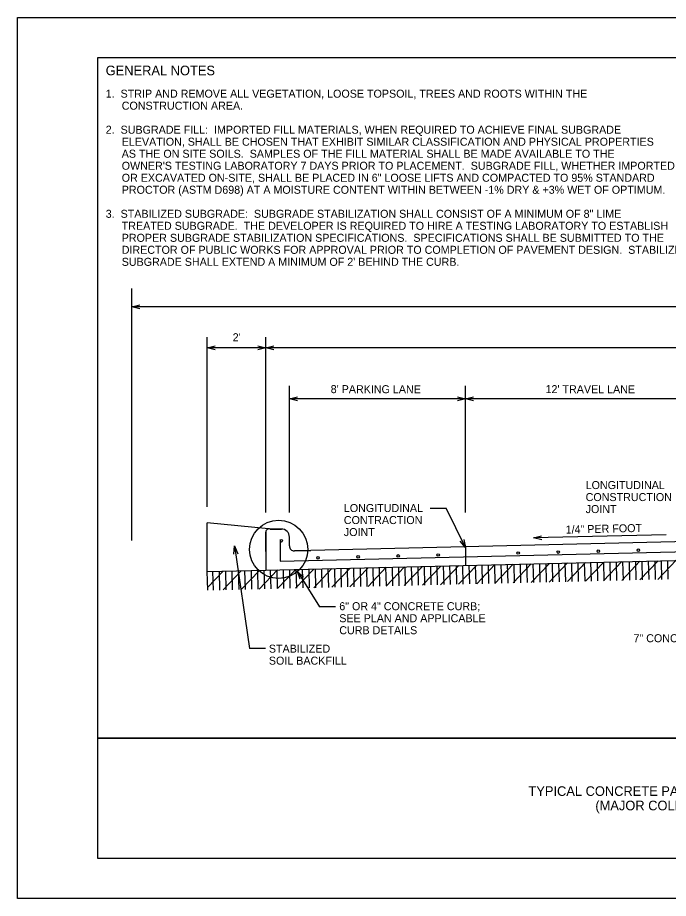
# Model space of a CAD drawing. Extents: x 2082813.5 to 2082830.5, y 13331283.2 to 13331294.2.
# Drawn here: x 2082813.54 to 2082821.67, y 13331283.21 to 13331294.21 of the extents above; entities that cross this region are included whole.
import ezdxf

# ---------------------------------------------------------------- set-up
doc = ezdxf.new("R2010")
doc.units = 0
for name, color, linetype in [('Detail', 7, 'Continuous'), ('Detail Label', 7, 'Continuous'), ('Non-Print', 7, 'Continuous'), ('Sheet Title Block', 7, 'Continuous')]:
    doc.layers.add(name, color=color, linetype=linetype)

msp = doc.modelspace()

# ---------------------------------------------------------------- linework, layer by layer
at = {"layer": 'Detail'}
for p, q in [((2082815.91, 13331287.292), (2082815.91, 13331287.9)), ((2082816.677, 13331287.825), (2082815.91, 13331287.9)), ((2082816.643, 13331287.543), (2082816.643, 13331287.786)), ((2082816.643, 13331287.786), (2082816.643, 13331287.543)), ((2082816.697, 13331287.824), (2082816.836, 13331287.824)), ((2082816.836, 13331287.824), (2082816.697, 13331287.824)), ((2082816.821, 13331287.694), (2082816.822, 13331287.421)), ((2082816.936, 13331287.612), (2082816.936, 13331287.724)), ((2082816.936, 13331287.612), (2082816.936, 13331287.724)), ((2082822.293, 13331287.679), (2082817.202, 13331287.557)), ((2082822.293, 13331287.679), (2082817.202, 13331287.557)), ((2082816.643, 13331287.543), (2082816.643, 13331287.31)), ((2082816.643, 13331287.543), (2082816.643, 13331287.31)), ((2082816.822, 13331287.421), (2082822.293, 13331287.553)), ((2082816.998, 13331287.552), (2082817.202, 13331287.557)), ((2082817.202, 13331287.557), (2082816.998, 13331287.552)), ((2082816.643, 13331287.31), (2082822.293, 13331287.446)), ((2082816.643, 13331287.31), (2082822.293, 13331287.446)), ((2082821.085, 13331287.183), (2082821.313, 13331287.422)), ((2082821.266, 13331287.188), (2082821.261, 13331287.421)), ((2082821.311, 13331287.189), (2082821.539, 13331287.428)), ((2082821.346, 13331287.19), (2082821.341, 13331287.423)), ((2082821.426, 13331287.192), (2082821.421, 13331287.425)), ((2082821.506, 13331287.193), (2082821.501, 13331287.427)), ((2082821.538, 13331287.194), (2082821.765, 13331287.433)), ((2082821.586, 13331287.195), (2082821.581, 13331287.429)), ((2082821.666, 13331287.197), (2082821.661, 13331287.431)), ((2082816.561, 13331287.074), (2082816.789, 13331287.313)), ((2082816.708, 13331287.078), (2082816.702, 13331287.311)), ((2082816.788, 13331287.08), (2082816.782, 13331287.313)), ((2082816.787, 13331287.08), (2082817.015, 13331287.319)), ((2082816.868, 13331287.082), (2082816.862, 13331287.315)), ((2082816.948, 13331287.084), (2082816.942, 13331287.317)), ((2082817.014, 13331287.085), (2082817.241, 13331287.324)), ((2082817.028, 13331287.086), (2082817.022, 13331287.319)), ((2082817.108, 13331287.088), (2082817.102, 13331287.321)), ((2082817.188, 13331287.089), (2082817.182, 13331287.323)), ((2082817.24, 13331287.091), (2082817.468, 13331287.33)), ((2082817.268, 13331287.091), (2082817.262, 13331287.325)), ((2082817.347, 13331287.093), (2082817.342, 13331287.327)), ((2082817.427, 13331287.095), (2082817.422, 13331287.329)), ((2082817.466, 13331287.096), (2082817.694, 13331287.335)), ((2082817.507, 13331287.097), (2082817.502, 13331287.331)), ((2082817.587, 13331287.099), (2082817.582, 13331287.332)), ((2082817.667, 13331287.101), (2082817.662, 13331287.334)), ((2082817.692, 13331287.102), (2082817.92, 13331287.341)), ((2082817.747, 13331287.103), (2082817.742, 13331287.336)), ((2082817.827, 13331287.105), (2082817.822, 13331287.338)), ((2082817.907, 13331287.107), (2082817.902, 13331287.34)), ((2082817.918, 13331287.107), (2082818.146, 13331287.346)), ((2082817.987, 13331287.109), (2082817.982, 13331287.342)), ((2082818.067, 13331287.111), (2082818.062, 13331287.344)), ((2082818.147, 13331287.113), (2082818.142, 13331287.346)), ((2082818.145, 13331287.112), (2082818.372, 13331287.352)), ((2082818.227, 13331287.114), (2082818.222, 13331287.348)), ((2082818.307, 13331287.116), (2082818.302, 13331287.35)), ((2082818.371, 13331287.118), (2082818.599, 13331287.357)), ((2082818.387, 13331287.118), (2082818.382, 13331287.352)), ((2082818.467, 13331287.12), (2082818.462, 13331287.354)), ((2082818.547, 13331287.122), (2082818.542, 13331287.356)), ((2082818.597, 13331287.123), (2082818.825, 13331287.362)), ((2082818.627, 13331287.124), (2082818.621, 13331287.358)), ((2082818.707, 13331287.126), (2082818.701, 13331287.359)), ((2082818.787, 13331287.128), (2082818.781, 13331287.361)), ((2082818.823, 13331287.129), (2082819.051, 13331287.368)), ((2082818.867, 13331287.13), (2082818.861, 13331287.363)), ((2082818.947, 13331287.132), (2082818.941, 13331287.365)), ((2082819.027, 13331287.134), (2082819.021, 13331287.367)), ((2082819.049, 13331287.134), (2082819.277, 13331287.373)), ((2082819.107, 13331287.136), (2082819.101, 13331287.369)), ((2082819.187, 13331287.138), (2082819.181, 13331287.371)), ((2082819.267, 13331287.14), (2082819.261, 13331287.373)), ((2082819.276, 13331287.14), (2082819.503, 13331287.379)), ((2082819.347, 13331287.141), (2082819.341, 13331287.375)), ((2082819.427, 13331287.143), (2082819.421, 13331287.377)), ((2082819.507, 13331287.145), (2082819.501, 13331287.379)), ((2082819.502, 13331287.145), (2082819.73, 13331287.384)), ((2082819.587, 13331287.147), (2082819.581, 13331287.381)), ((2082819.667, 13331287.149), (2082819.661, 13331287.383)), ((2082819.728, 13331287.151), (2082819.956, 13331287.39)), ((2082819.747, 13331287.151), (2082819.741, 13331287.384)), ((2082819.827, 13331287.153), (2082819.821, 13331287.386)), ((2082819.907, 13331287.155), (2082819.901, 13331287.388)), ((2082819.954, 13331287.156), (2082820.182, 13331287.395)), ((2082819.987, 13331287.157), (2082819.981, 13331287.39)), ((2082820.067, 13331287.159), (2082820.061, 13331287.392)), ((2082820.147, 13331287.161), (2082820.141, 13331287.394)), ((2082820.18, 13331287.162), (2082820.408, 13331287.401)), ((2082820.227, 13331287.163), (2082820.221, 13331287.396)), ((2082820.307, 13331287.165), (2082820.301, 13331287.398)), ((2082820.387, 13331287.166), (2082820.381, 13331287.4)), ((2082820.407, 13331287.167), (2082820.634, 13331287.406)), ((2082820.467, 13331287.168), (2082820.461, 13331287.402)), ((2082820.547, 13331287.17), (2082820.541, 13331287.404)), ((2082820.627, 13331287.172), (2082820.621, 13331287.406)), ((2082820.633, 13331287.172), (2082820.861, 13331287.411)), ((2082820.707, 13331287.174), (2082820.701, 13331287.408)), ((2082820.786, 13331287.176), (2082820.781, 13331287.41)), ((2082820.859, 13331287.178), (2082821.087, 13331287.417)), ((2082820.866, 13331287.178), (2082820.861, 13331287.411)), ((2082820.946, 13331287.18), (2082820.941, 13331287.413)), ((2082821.026, 13331287.182), (2082821.021, 13331287.415)), ((2082821.106, 13331287.184), (2082821.101, 13331287.417)), ((2082821.186, 13331287.186), (2082821.181, 13331287.419)), ((2082815.91, 13331287.292), (2082816.643, 13331287.31)), ((2082815.916, 13331287.059), (2082815.91, 13331287.292)), ((2082815.915, 13331287.092), (2082816.11, 13331287.297)), ((2082815.988, 13331287.061), (2082815.982, 13331287.294)), ((2082816.068, 13331287.062), (2082816.062, 13331287.296)), ((2082816.109, 13331287.063), (2082816.336, 13331287.302)), ((2082816.148, 13331287.064), (2082816.142, 13331287.298)), ((2082816.228, 13331287.066), (2082816.222, 13331287.3)), ((2082816.308, 13331287.068), (2082816.302, 13331287.302)), ((2082816.335, 13331287.069), (2082816.563, 13331287.308)), ((2082816.388, 13331287.07), (2082816.382, 13331287.304)), ((2082816.468, 13331287.072), (2082816.462, 13331287.306)), ((2082816.548, 13331287.074), (2082816.542, 13331287.307)), ((2082816.628, 13331287.076), (2082816.622, 13331287.309))]:
    msp.add_line(p, q, dxfattribs=at)
for centre, radius in [((2082816.802, 13331287.57), 0.364), ((2082819.793, 13331287.524), 0.0159), ((2082820.293, 13331287.536), 0.0159), ((2082820.793, 13331287.548), 0.0159), ((2082821.293, 13331287.56), 0.0159), ((2082817.294, 13331287.464), 0.0159), ((2082817.794, 13331287.476), 0.0159), ((2082818.294, 13331287.488), 0.0159), ((2082818.794, 13331287.5), 0.0159)]:
    msp.add_circle(centre, radius, dxfattribs=at)
for centre, radius, start, end in [((2082816.683, 13331287.786), 0.04, 70.2662, 180), ((2082816.683, 13331287.786), 0.04, 70.2662, 180), ((2082816.836, 13331287.724), 0.1, 0, 90), ((2082816.836, 13331287.724), 0.1, 360, 90), ((2082816.996, 13331287.612), 0.06, 180, 271.3845), ((2082816.996, 13331287.612), 0.06, 180, 271.3845)]:
    msp.add_arc(centre, radius, start, end, dxfattribs=at)
msp.add_ellipse((2082816.836, 13331287.678), major_axis=(0, -0.0163), ratio=0.750017, dxfattribs=at)
msp.add_ellipse((2082816.836, 13331287.678), major_axis=(0, -0.0163), ratio=0.750017, dxfattribs=at)
at = {"layer": 'Detail Label'}
for p, q in [((2082814.97, 13331287.679), (2082814.97, 13331290.828)), ((2082829.616, 13331290.597), (2082814.97, 13331290.597)), ((2082815.91, 13331288.103), (2082815.91, 13331290.219)), ((2082816.643, 13331288.03), (2082816.643, 13331290.219)), ((2082816.643, 13331290.088), (2082815.91, 13331290.088)), ((2082827.943, 13331290.088), (2082816.643, 13331290.088)), ((2082816.936, 13331288.03), (2082816.936, 13331289.611)), ((2082819.136, 13331288.03), (2082819.136, 13331289.611)), ((2082819.136, 13331289.45), (2082816.936, 13331289.45)), ((2082822.293, 13331289.45), (2082819.136, 13331289.45)), ((2082818.694, 13331288.086), (2082818.894, 13331288.086)), ((2082819.136, 13331287.594), (2082818.894, 13331288.086)), ((2082821.64, 13331287.751), (2082819.985, 13331287.712)), ((2082816.253, 13331287.612), (2082816.44, 13331286.33)), ((2082817.016, 13331287.549), (2082817.017, 13331287.552)), ((2082819.136, 13331287.603), (2082819.136, 13331287.37)), ((2082817.039, 13331287.294), (2082817.314, 13331286.851)), ((2082817.514, 13331286.851), (2082817.314, 13331286.851)), ((2082816.64, 13331286.33), (2082816.44, 13331286.33))]:
    msp.add_line(p, q, dxfattribs=at)
for points in [[(2082815.07, 13331290.572), (2082814.97, 13331290.597), (2082815.07, 13331290.622)], [(2082816.01, 13331290.063), (2082815.91, 13331290.088), (2082816.01, 13331290.113)], [(2082816.543, 13331290.113), (2082816.643, 13331290.088), (2082816.543, 13331290.063)], [(2082816.743, 13331290.063), (2082816.643, 13331290.088), (2082816.743, 13331290.113)], [(2082817.036, 13331289.425), (2082816.936, 13331289.45), (2082817.036, 13331289.475)], [(2082819.036, 13331289.475), (2082819.136, 13331289.45), (2082819.036, 13331289.425)], [(2082819.236, 13331289.425), (2082819.136, 13331289.45), (2082819.236, 13331289.475)], [(2082819.114, 13331287.695), (2082819.136, 13331287.594), (2082819.069, 13331287.673)], [(2082820.086, 13331287.689), (2082819.985, 13331287.712), (2082820.085, 13331287.739)], [(2082816.243, 13331287.509), (2082816.253, 13331287.612), (2082816.292, 13331287.516)], [(2082817.071, 13331287.196), (2082817.039, 13331287.294), (2082817.113, 13331287.223)]]:
    msp.add_lwpolyline(points, dxfattribs=at)
at = {"layer": 'Non-Print'}
msp.add_lwpolyline([(2082813.543, 13331294.211), (2082830.543, 13331294.211), (2082830.543, 13331283.211), (2082813.543, 13331283.211)], close=True, dxfattribs=at)
at = {"layer": 'Sheet Title Block'}
for points in [[(2082814.543, 13331293.711), (2082830.043, 13331293.711), (2082830.043, 13331285.211), (2082814.543, 13331285.211)], [(2082814.543, 13331285.211), (2082830.043, 13331285.211), (2082830.043, 13331283.711), (2082814.543, 13331283.711)]]:
    msp.add_lwpolyline(points, close=True, dxfattribs=at)

# ---------------------------------------------------------------- texts
at = {"layer": 'Detail Label'}
for s, height, p in [('GENERAL NOTES', 0.12, (2082814.643, 13331293.491)), ('LONGITUDINAL ', 0.1, (2082820.635, 13331288.323)), ('CONSTRUCTION ', 0.1, (2082820.635, 13331288.173)), ('LONGITUDINAL ', 0.1, (2082817.616, 13331288.036)), ('JOINT', 0.1, (2082820.635, 13331288.023)), ('CONTRACTION ', 0.1, (2082817.616, 13331287.886)), ('JOINT', 0.1, (2082817.616, 13331287.736)), ('6" OR 4" CONCRETE CURB;', 0.1, (2082817.559, 13331286.81)), ('SEE PLAN AND APPLICABLE', 0.1, (2082817.559, 13331286.66)), ('CURB DETAILS', 0.1, (2082817.559, 13331286.51)), ('7" CONCRETE PAVEMENT;', 0.1, (2082821.232, 13331286.41)), ('STABILIZED ', 0.1, (2082816.68, 13331286.28)), ('SOIL BACKFILL', 0.1, (2082816.68, 13331286.13))]:
    msp.add_text(s, height=height, dxfattribs=at).set_placement(p)
for s, rotation, p in [('1.  STRIP AND REMOVE ALL VEGETATION, LOOSE TOPSOIL, TREES AND ROOTS WITHIN THE ', 360, (2082814.643, 13331293.211)), ('CONSTRUCTION AREA.', 360, (2082814.843, 13331293.061)), ('2.  SUBGRADE FILL:  IMPORTED FILL MATERIALS, WHEN REQUIRED TO ACHIEVE FINAL SUBGRADE ', 360, (2082814.643, 13331292.761)), ('ELEVATION, SHALL BE CHOSEN THAT EXHIBIT SIMILAR CLASSIFICATION AND PHYSICAL PROPERTIES ', 360, (2082814.843, 13331292.611)), ('AS THE ON SITE SOILS.  SAMPLES OF THE FILL MATERIAL SHALL BE MADE AVAILABLE TO THE ', 360, (2082814.843, 13331292.461)), ("OWNER'S TESTING LABORATORY 7 DAYS PRIOR TO PLACEMENT.  SUBGRADE FILL, WHETHER IMPORTED ", 360, (2082814.843, 13331292.311)), ('OR EXCAVATED ON-SITE, SHALL BE PLACED IN 6" LOOSE LIFTS AND COMPACTED TO 95% STANDARD ', 360, (2082814.843, 13331292.161)), ('PROCTOR (ASTM D698) AT A MOISTURE CONTENT WITHIN BETWEEN -1% DRY & +3% WET OF OPTIMUM.', 360, (2082814.843, 13331292.011)), ('3.  STABILIZED SUBGRADE:  SUBGRADE STABILIZATION SHALL CONSIST OF A MINIMUM OF 8" LIME ', 360, (2082814.643, 13331291.711)), ('TREATED SUBGRADE.  THE DEVELOPER IS REQUIRED TO HIRE A TESTING LABORATORY TO ESTABLISH ', 360, (2082814.843, 13331291.561)), ('PROPER SUBGRADE STABILIZATION SPECIFICATIONS.  SPECIFICATIONS SHALL BE SUBMITTED TO THE ', 360, (2082814.843, 13331291.411)), ('DIRECTOR OF PUBLIC WORKS FOR APPROVAL PRIOR TO COMPLETION OF PAVEMENT DESIGN.  STABILIZED ', 360, (2082814.843, 13331291.261)), ("SUBGRADE SHALL EXTEND A MINIMUM OF 2' BEHIND THE CURB.", 360, (2082814.843, 13331291.111)), ("2'", 359.9028, (2082816.228, 13331290.169)), ("8' PARKING LANE", 359.9028, (2082817.452, 13331289.521)), ("12' TRAVEL LANE", 359.9028, (2082820.134, 13331289.521)), (' 1/4" PER FOOT', 1.2804, (2082820.349, 13331287.766))]:
    msp.add_text(s, height=0.1, rotation=rotation, dxfattribs=at).set_placement(p)
at = {"layer": 'Sheet Title Block'}
for s, p in [('TYPICAL CONCRETE PAVEMENT SECTION ', (2082819.921, 13331284.491)), ('(MAJOR COLLECTOR)', (2082820.756, 13331284.311))]:
    msp.add_text(s, height=0.12, dxfattribs=at).set_placement(p)

doc.saveas('drawing.dxf')
